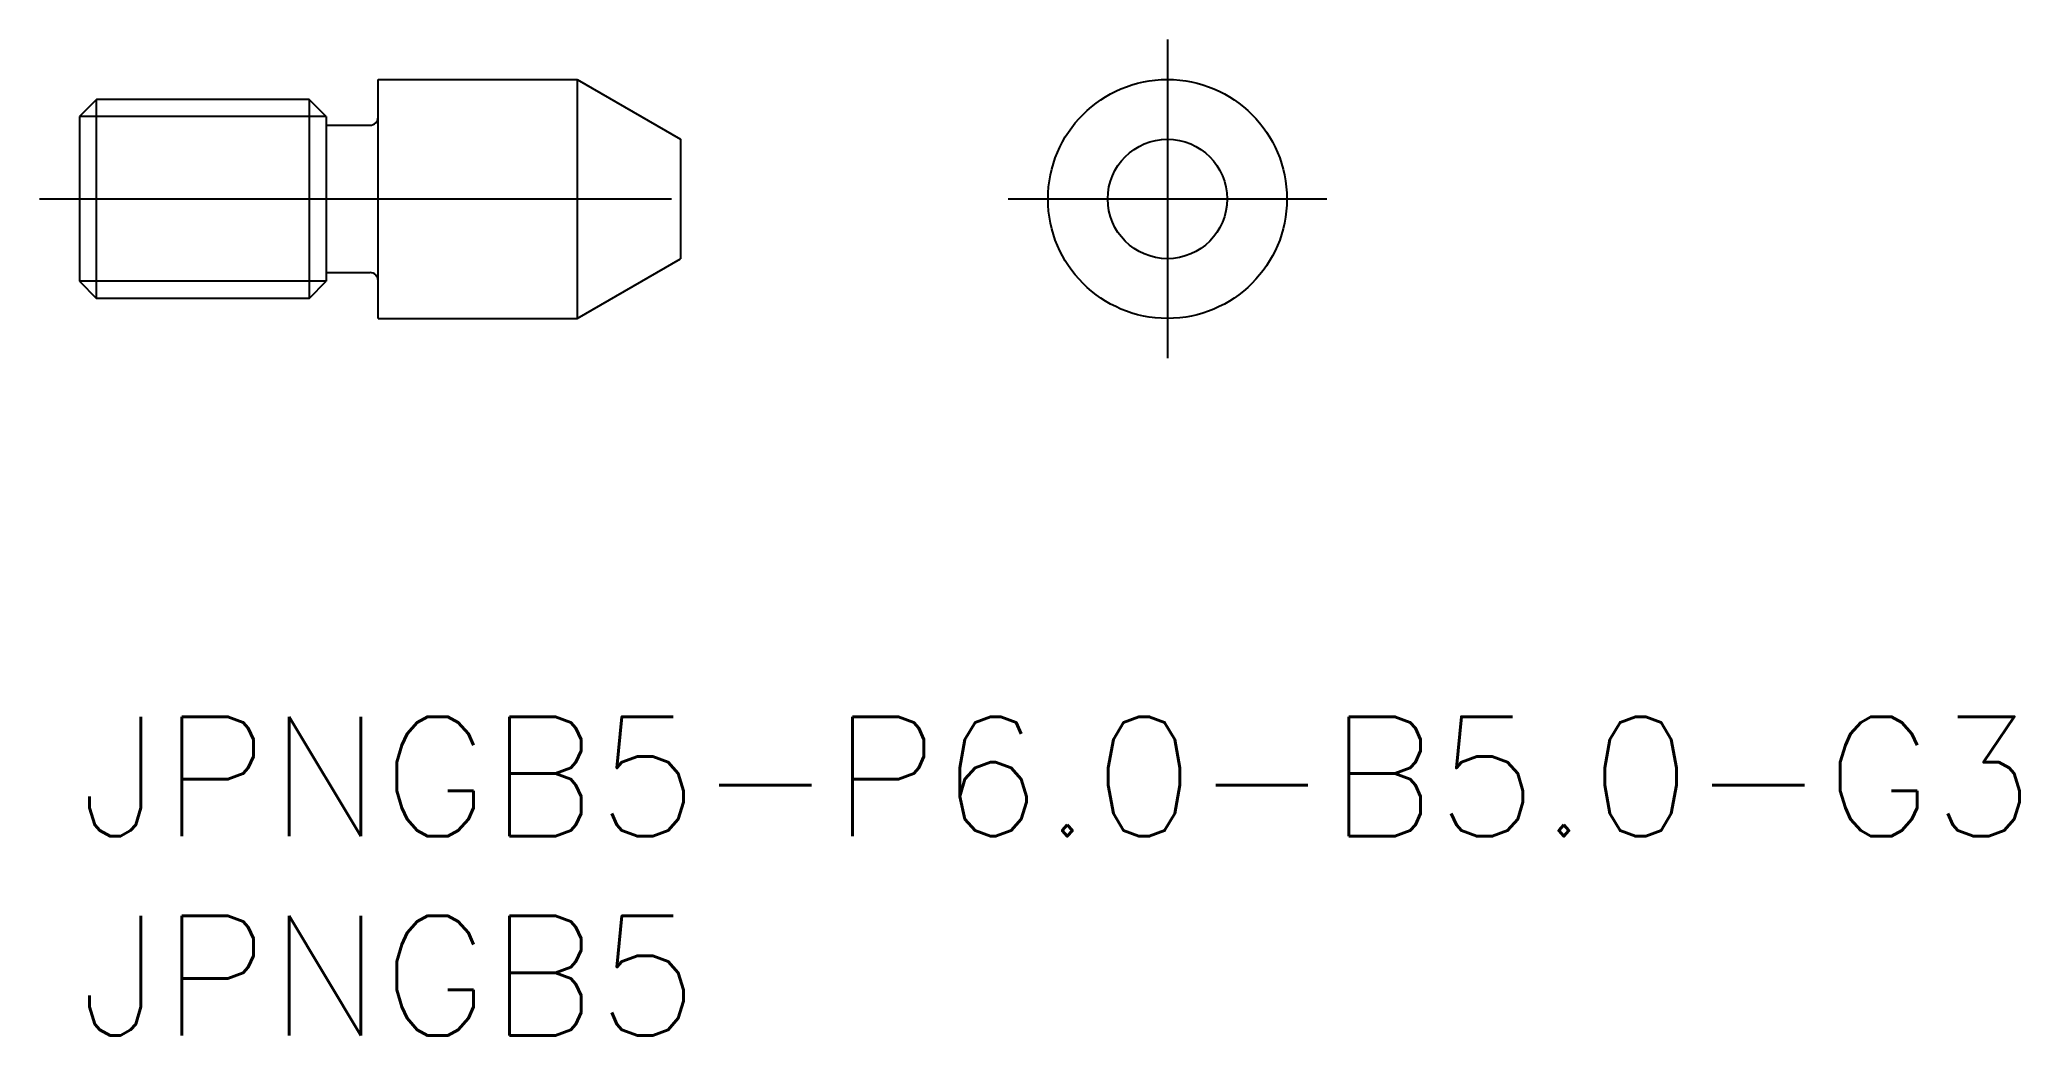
# Model space of a CAD drawing. Extents: x -1 to 48.7, y -8 to 17.
import ezdxf

# ---------------------------------------------------------------- set-up
doc = ezdxf.new("R2010")
doc.units = 0
doc.header["$LTSCALE"] = 0.5
doc.linetypes.add('CENTER', pattern=[50.8, 31.75, -6.35, 6.35, -6.35])
for name, color, linetype in [('MSM_CENTER', 1, 'CENTER'), ('MSM_CONTINUOUS', 7, 'CONTINUOUS'), ('MSM_NARROW', 5, 'CONTINUOUS'), ('MSM_PART_NUMBER', 7, 'CONTINUOUS')]:
    doc.layers.add(name, color=color, linetype=linetype)
doc.styles.get("Standard").update_dxf_attribs({"font": 'txt.shx', "height": 3, "bigfont": 'bigfont.shx'})

# ---------------------------------------------------------------- blocks, each defined once
blk = doc.blocks.new('*U2')
at = {"layer": 'MSM_PART_NUMBER'}
blk.add_text('JPNGB5-P6.0-B5.0-G3', height=3, dxfattribs=at).set_placement((0, -3))
blk = doc.blocks.new('*U3')
at = {"layer": 'MSM_PART_NUMBER'}
blk.add_text('JPNGB5', height=3, dxfattribs=at).set_placement((0, -8))

msp = doc.modelspace()

# ---------------------------------------------------------------- linework, layer by layer
at = {"layer": 'MSM_CENTER'}
for p, q in [((27.33, 17), (27.33, 9)), ((-1, 13), (16.098, 13)), ((23.33, 13), (31.33, 13))]:
    msp.add_line(p, q, dxfattribs=at)
at = {"layer": 'MSM_CONTINUOUS'}
for p, q in [((7.5, 16), (12.5, 16)), ((7.5, 10), (7.5, 16)), ((12.5, 16), (12.5, 10)), ((12.5, 16), (15.098, 14.5)), ((0.433, 15.5), (0, 15.067)), ((5.767, 15.5), (0.433, 15.5)), ((0.433, 10.5), (0.433, 15.5)), ((5.767, 15.5), (5.767, 10.5)), ((6.2, 15.067), (5.767, 15.5)), ((0, 15.067), (0, 10.933)), ((6.2, 15.067), (6.2, 10.933)), ((6.2, 14.85), (7.3, 14.85)), ((15.098, 14.5), (15.098, 11.5)), ((12.5, 10), (15.098, 11.5)), ((6.2, 11.15), (7.3, 11.15)), ((0, 10.933), (0.433, 10.5)), ((5.767, 10.5), (0.433, 10.5)), ((5.767, 10.5), (6.2, 10.933)), ((7.5, 10), (12.5, 10))]:
    msp.add_line(p, q, dxfattribs=at)
for radius in [3, 1.5]:
    msp.add_circle((27.33, 13), radius, dxfattribs=at)
for centre, start, end in [((7.3, 15.05), 270, 0), ((7.3, 10.95), 0, 90)]:
    msp.add_arc(centre, 0.2, start, end, dxfattribs=at)
at = {"layer": 'MSM_NARROW'}
for p, q in [((6.2, 15.067), (0, 15.067)), ((6.2, 10.933), (0, 10.933))]:
    msp.add_line(p, q, dxfattribs=at)

# ---------------------------------------------------------------- block references
at = {"layer": 'MSM_CONTINUOUS'}
for name in ['*U2', '*U3']:
    msp.add_blockref(name, (0, 0), dxfattribs=at)

doc.saveas('drawing.dxf')
